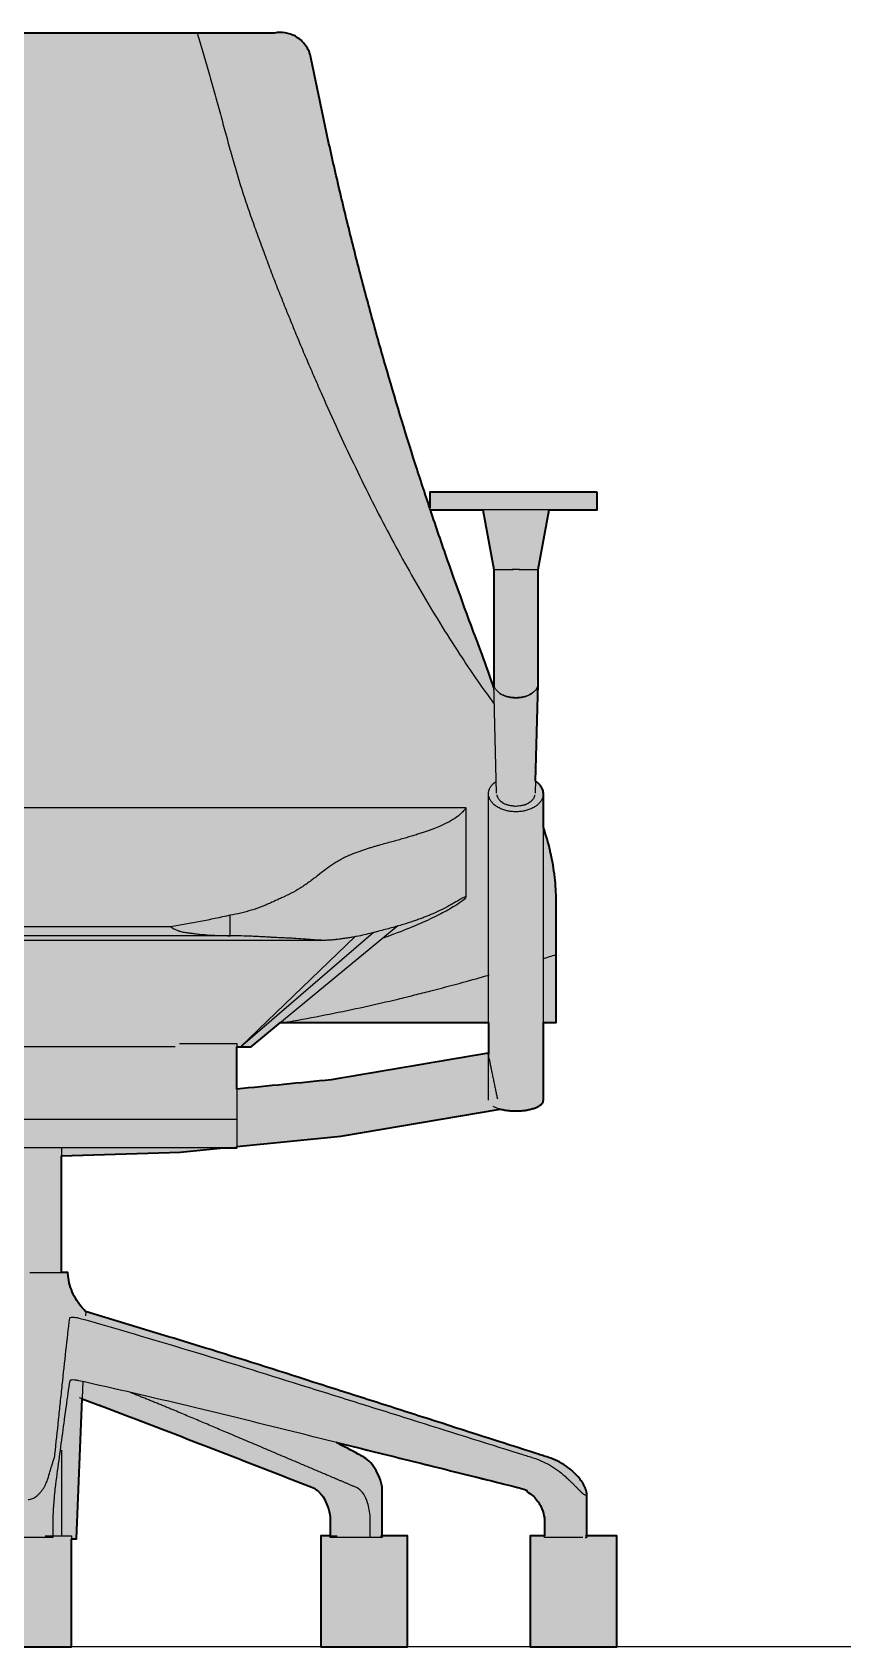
# Model space of a CAD drawing. Header units: millimetres. Extents: x 0 to 2114, y 0 to 2230.
# Drawn here: x 474 to 942, y 1303 to 2228 of the extents above; entities that cross this region are included whole.
import ezdxf

# ---------------------------------------------------------------- set-up
doc = ezdxf.new("R2010")
doc.units = ezdxf.units.MM
doc.layers.add('Blocks', color=7, linetype='Continuous')
doc.layers.add('Blocks$Fill', color=7, linetype='Continuous', true_color=0xffffff)
for name, color, linetype, lineweight, true_color in [('Blocks$Inner', 7, 'Continuous', 25, 0x007f00), ('Blocks$Outline', 7, 'Continuous', 35, 0xff3f3f), ('Groud', 7, 'Continuous', 25, 0x243775)]:
    doc.layers.add(name, color=color, linetype=linetype, lineweight=lineweight, true_color=true_color)

# ---------------------------------------------------------------- blocks, each defined once
blk = doc.blocks.new('Saly Office Chair Front')
at = {"layer": 'Blocks$Fill'}
h = blk.add_hatch(color=256, dxfattribs=at)
h.paths.add_polyline_path([(322.04, 923.9), (321.83, 923.85), (321.34, 923.7), (320.85, 923.55), (320.37, 923.37), (319.9, 923.19), (319.43, 922.99), (318.96, 922.78), (318.51, 922.55), (318.06, 922.32), (317.62, 922.07), (317.19, 921.81), (316.77, 921.54), (316.36, 921.26), (315.95, 920.96), (315.56, 920.66), (315.17, 920.35), (314.79, 920.02), (314.52, 919.77), (314.25, 919.52), (313.98, 919.26), (313.72, 919), (313.47, 918.73), (313.23, 918.45), (312.99, 918.17), (312.75, 917.89), (312.52, 917.6), (312.3, 917.31), (312.09, 917.01), (311.88, 916.72), (311.67, 916.41), (311.48, 916.1), (311.29, 915.79), (311.11, 915.48), (310.93, 915.16), (310.76, 914.84), (310.6, 914.52), (310.44, 914.19), (310.29, 913.86), (310.15, 913.53), (310.01, 913.19), (309.88, 912.86), (309.76, 912.52), (309.65, 912.18), (309.54, 911.83), (309.44, 911.49), (309.34, 911.14), (309.26, 910.79), (309.18, 910.44), (309.11, 910.09), (296.47, 850.35), (282.32, 791.92), (266.61, 734.32), (249.41, 677.71), (230.87, 622.32), (211.09, 568.27), (204.37, 549.29), (204.42, 616.87), (210.77, 651.03), (225.46, 651.03), (225.46, 661.21), (129.67, 661.21), (129.67, 651.03), (172.67, 651.03), (179.02, 616.87), (180.44, 495.74), (180.18, 495.56), (179.93, 495.38), (179.68, 495.19), (179.45, 495), (179.22, 494.81), (178.99, 494.61), (178.78, 494.41), (178.57, 494.2), (178.4, 494.02), (178.23, 493.84), (178.06, 493.65), (177.91, 493.47), (177.75, 493.28), (177.61, 493.09), (177.47, 492.89), (177.33, 492.7), (177.21, 492.5), (177.09, 492.3), (176.97, 492.1), (176.86, 491.9), (176.76, 491.7), (176.66, 491.49), (176.58, 491.29), (176.49, 491.08), (176.42, 490.87), (176.35, 490.66), (176.28, 490.45), (176.23, 490.24), (176.18, 490.03), (176.13, 489.82), (176.1, 489.61), (176.07, 489.39), (176.04, 489.18), (176.03, 488.97), (176.02, 488.75), (176.01, 488.54), (176.01, 469.24), (174.91, 465.94), (173.9, 462.61), (172.98, 459.26), (171.95, 455.04), (171.18, 451.39), (170.51, 447.79), (169.96, 444.25), (169.51, 440.75), (169.16, 437.33), (168.9, 433.95), (168.73, 430.6), (168.64, 427.27), (168.64, 411.58), (168.64, 396.45), (168.64, 358.36), (168.64, 357.44), (176.01, 357.44), (176.01, 313.1), (176.01, 313.04), (176.02, 312.97), (176.02, 312.91), (176.03, 312.84), (176.03, 312.78), (176.04, 312.71), (176.05, 312.65), (176.07, 312.59), (176.08, 312.52), (176.1, 312.46), (176.11, 312.39), (176.13, 312.33), (176.15, 312.26), (176.18, 312.2), (176.2, 312.13), (176.23, 312.07), (176.25, 312.01), (176.28, 311.94), (176.31, 311.88), (176.35, 311.81), (176.38, 311.75), (176.42, 311.69), (176.45, 311.62), (176.49, 311.56), (176.53, 311.5), (176.58, 311.44), (176.62, 311.37), (176.66, 311.31), (176.71, 311.25), (176.76, 311.19), (176.86, 311.06), (176.97, 310.94), (177.09, 310.82), (177.21, 310.7), (177.33, 310.58), (177.47, 310.46), (177.61, 310.34), (177.75, 310.23), (177.91, 310.11), (178.06, 310), (178.23, 309.89), (178.4, 309.77), (178.57, 309.66), (178.75, 309.56), (178.94, 309.45), (179.13, 309.35), (179.32, 309.24), (179.73, 309.04), (180.16, 308.85), (180.61, 308.66), (181.08, 308.48), (181.57, 308.31), (182.07, 308.14), (182.59, 307.99), (183.13, 307.84), (183.68, 307.7), (184.25, 307.57), (184.82, 307.45), (185.41, 307.35), (186.01, 307.25), (186.62, 307.16), (187.24, 307.08), (187.87, 307.01), (189.14, 306.9), (190.43, 306.84), (191.72, 306.82), (193.02, 306.84), (194.31, 306.9), (195.58, 307.01), (196.21, 307.08), (196.82, 307.16), (197.43, 307.25), (198.03, 307.35), (198.62, 307.45), (199.2, 307.57), (199.77, 307.7), (200.32, 307.84), (200.85, 307.99), (201.37, 308.14), (201.71, 308.25), (201.61, 307.78), (281.86, 293.78), (352.85, 286.11), (352.85, 285.62), (357.34, 285.62), (373.69, 283.85), (452.07, 280.84), (452.07, 214.38), (450.48, 214.38), (450.36, 213.01), (450.2, 211.65), (449.97, 210.29), (449.7, 208.95), (449.37, 207.61), (448.99, 206.3), (448.55, 204.99), (448.06, 203.71), (447.53, 202.45), (446.94, 201.21), (446.3, 199.99), (445.62, 198.8), (444.89, 197.64), (444.11, 196.51), (443.29, 195.41), (442.42, 194.34), (441.51, 193.31), (441.1, 192.88), (390.77, 177.53), (173.32, 108.43), (172.1, 108), (170.9, 107.54), (169.73, 107.05), (168.58, 106.52), (167.46, 105.96), (166.36, 105.37), (165.28, 104.74), (164.22, 104.08), (163.19, 103.39), (162.18, 102.67), (161.19, 101.91), (160.23, 101.12), (159.29, 100.29), (158.37, 99.44), (157.47, 98.54), (156.59, 97.62), (155.94, 96.92), (155.31, 96.21), (154.72, 95.5), (154.16, 94.78), (153.89, 94.41), (153.63, 94.05), (153.13, 93.31), (152.67, 92.58), (152.23, 91.84), (152.03, 91.48), (151.83, 91.11), (151.64, 90.74), (151.46, 90.37), (151.13, 89.64), (150.83, 88.93), (150.69, 88.58), (150.57, 88.23), (150.45, 87.89), (150.34, 87.55), (150.25, 87.21), (150.16, 86.88), (150.09, 86.55), (150.03, 86.22), (149.99, 85.98), (149.96, 85.75), (149.94, 85.54), (149.92, 85.34), (149.92, 85.21), (149.91, 85.09), (149.91, 63.5), (133.91, 63.5), (133.91, 31.75), (133.91, 0), (144.41, 0), (158.71, 0), (183.03, 0), (183.51, 0), (183.51, 1.08), (183.51, 63.5), (175.47, 63.5), (175.47, 74.13), (175.54, 74.56), (175.62, 74.98), (175.71, 75.4), (175.8, 75.82), (175.91, 76.24), (176.02, 76.65), (176.14, 77.06), (176.27, 77.46), (176.41, 77.87), (176.55, 78.27), (176.7, 78.66), (176.87, 79.06), (177.03, 79.44), (177.21, 79.83), (177.39, 80.21), (177.58, 80.59), (177.78, 80.97), (177.99, 81.34), (178.2, 81.7), (178.42, 82.07), (178.65, 82.42), (178.89, 82.78), (179.13, 83.13), (179.38, 83.47), (179.64, 83.81), (179.9, 84.14), (180.17, 84.47), (180.44, 84.8), (180.72, 85.11), (181.01, 85.43), (181.3, 85.73), (181.6, 86.03), (182.01, 86.42), (182.43, 86.8), (182.86, 87.17), (183.29, 87.52), (183.73, 87.87), (184.19, 88.2), (184.64, 88.51), (185.11, 88.82), (185.58, 89.11), (186.06, 89.39), (186.55, 89.65), (187.04, 89.9), (187.54, 90.14), (188.05, 90.37), (188.56, 90.58), (189.08, 90.78), (189.61, 90.96), (252.88, 106.68), (294.49, 116.98), (278.68, 108.43), (278.37, 108.24), (278.06, 108.05), (277.75, 107.85), (277.44, 107.64), (277.14, 107.43), (276.84, 107.21), (276.55, 106.98), (276.26, 106.74), (275.97, 106.5), (275.69, 106.25), (275.41, 106), (275.14, 105.73), (274.87, 105.47), (274.6, 105.19), (274.33, 104.9), (274.07, 104.61), (273.81, 104.32), (273.56, 104.01), (273.06, 103.38), (272.57, 102.72), (272.09, 102.04), (271.63, 101.32), (271.18, 100.58), (270.74, 99.81), (270.32, 99.01), (270.15, 98.68), (270, 98.36), (269.86, 98.03), (269.72, 97.7), (269.6, 97.37), (269.49, 97.04), (269.38, 96.7), (269.29, 96.37), (269.21, 96.03), (269.13, 95.69), (269.07, 95.35), (269.02, 95), (268.98, 94.66), (268.94, 94.31), (268.92, 93.97), (268.91, 93.63), (268.9, 63.5), (253.82, 63.5), (253.82, 31.75), (253.82, 0), (264.33, 0), (303.42, 0), (303.42, 1.08), (303.42, 63.5), (298.31, 63.5), (298.31, 74.13), (298.37, 74.68), (298.45, 75.23), (298.53, 75.77), (298.62, 76.3), (298.72, 76.83), (298.83, 77.36), (298.95, 77.88), (299.08, 78.4), (299.22, 78.91), (299.36, 79.41), (299.52, 79.92), (299.68, 80.41), (299.86, 80.9), (300.04, 81.38), (300.23, 81.86), (300.42, 82.33), (300.73, 83.01), (301.06, 83.68), (301.4, 84.33), (301.76, 84.96), (302.13, 85.56), (302.51, 86.14), (302.91, 86.7), (303.11, 86.97), (303.31, 87.23), (303.52, 87.49), (303.73, 87.74), (303.94, 87.99), (304.16, 88.22), (304.37, 88.45), (304.59, 88.68), (304.82, 88.9), (305.04, 89.11), (305.27, 89.31), (305.49, 89.51), (305.72, 89.7), (305.96, 89.88), (306.19, 90.06), (306.43, 90.23), (306.67, 90.39), (306.91, 90.55), (307.08, 90.66), (307.26, 90.76), (307.44, 90.87), (307.63, 90.96), (347.66, 106.53), (442.19, 142.75), (445.5, 61.71), (446.33, 61.71), (446.33, 0), (446.8, 0), (495.92, 0), (495.92, 1.08), (495.92, 61.71), (498.8, 61.71), (502.08, 142.01), (634.62, 90.96), (634.8, 90.87), (634.98, 90.76), (635.16, 90.66), (635.34, 90.55), (635.66, 90.34), (635.98, 90.12), (636.29, 89.88), (636.6, 89.64), (636.91, 89.38), (637.21, 89.11), (637.51, 88.83), (637.81, 88.53), (638.1, 88.23), (638.39, 87.91), (638.68, 87.58), (638.96, 87.24), (639.24, 86.88), (639.51, 86.52), (639.78, 86.14), (640.04, 85.76), (640.43, 85.16), (640.8, 84.54), (641.15, 83.89), (641.49, 83.23), (641.81, 82.55), (642.12, 81.86), (642.4, 81.14), (642.67, 80.42), (642.92, 79.67), (643.15, 78.92), (643.36, 78.15), (643.55, 77.37), (643.72, 76.58), (643.86, 75.77), (643.99, 74.96), (644.09, 74.13), (644.09, 63.5), (638.83, 63.5), (638.83, 31.75), (638.83, 0), (649.53, 0), (688.42, 0), (688.42, 1.08), (688.42, 63.5), (673.98, 63.5), (673.98, 89.64), (673.98, 89.98), (673.97, 90.33), (673.95, 90.68), (673.92, 91.02), (673.89, 91.37), (673.85, 91.72), (673.8, 92.06), (673.74, 92.4), (673.67, 92.79), (673.59, 93.17), (673.49, 93.55), (673.39, 93.93), (673.28, 94.3), (673.16, 94.68), (673.02, 95.05), (672.33, 96.91), (672.05, 97.63), (671.75, 98.33), (671.44, 99.01), (671.12, 99.67), (670.8, 100.32), (670.46, 100.95), (670.11, 101.56), (669.75, 102.15), (669.37, 102.73), (668.99, 103.29), (668.6, 103.83), (668.19, 104.35), (667.78, 104.85), (667.35, 105.33), (666.91, 105.79), (666.69, 106.01), (666.46, 106.22), (666.24, 106.43), (666, 106.64), (665.77, 106.84), (665.53, 107.04), (665.29, 107.23), (665.05, 107.42), (664.8, 107.6), (664.56, 107.77), (664.3, 107.94), (664.05, 108.11), (663.79, 108.27), (663.53, 108.43), (661.89, 109.36), (647.76, 116.98), (752.63, 90.96), (753.17, 90.78), (753.56, 90.63), (753.94, 90.47), (754.33, 90.31), (754.71, 90.14), (755.09, 89.96), (755.46, 89.77), (755.83, 89.58), (756.19, 89.38), (756.56, 89.17), (756.91, 88.96), (757.27, 88.74), (757.61, 88.51), (757.96, 88.27), (758.3, 88.03), (758.63, 87.78), (758.96, 87.52), (759.29, 87.26), (759.61, 86.99), (759.93, 86.71), (760.24, 86.42), (760.55, 86.13), (760.85, 85.84), (761.15, 85.53), (761.44, 85.22), (761.72, 84.91), (762, 84.59), (762.27, 84.26), (762.54, 83.93), (762.8, 83.59), (763.05, 83.25), (763.29, 82.9), (763.53, 82.55), (763.84, 82.07), (764.14, 81.58), (764.42, 81.09), (764.69, 80.59), (764.94, 80.08), (765.19, 79.57), (765.41, 79.05), (765.63, 78.52), (765.83, 77.99), (766.01, 77.45), (766.18, 76.91), (766.34, 76.37), (766.48, 75.82), (766.6, 75.26), (766.72, 74.7), (766.81, 74.13), (766.81, 63.5), (758.74, 63.5), (758.74, 31.75), (758.74, 0), (769.24, 0), (783.54, 0), (807.86, 0), (808.33, 0), (808.33, 1.08), (808.33, 63.5), (791.04, 63.5), (791.04, 87.8), (791.04, 87.91), (791.03, 88.03), (791.02, 88.14), (791.01, 88.26), (791, 88.38), (790.98, 88.5), (790.96, 88.62), (790.93, 88.75), (790.91, 88.87), (790.85, 89.12), (790.74, 89.51), (790.65, 89.79), (790.55, 90.07), (790.45, 90.36), (790.34, 90.66), (790.22, 90.95), (790.09, 91.25), (789.8, 91.84), (789.49, 92.45), (789.33, 92.76), (789.15, 93.07), (788.97, 93.38), (788.78, 93.69), (788.38, 94.31), (787.95, 94.93), (787.5, 95.55), (787.02, 96.18), (786.59, 96.7), (786.16, 97.22), (785.72, 97.73), (785.27, 98.23), (784.81, 98.72), (784.34, 99.2), (783.86, 99.67), (783.38, 100.13), (782.89, 100.59), (782.38, 101.03), (781.87, 101.46), (781.35, 101.89), (780.83, 102.3), (780.29, 102.71), (779.75, 103.11), (779.19, 103.49), (778.63, 103.87), (778.06, 104.24), (777.48, 104.6), (776.89, 104.95), (776.29, 105.29), (775.68, 105.62), (775.06, 105.94), (774.44, 106.26), (773.16, 106.86), (771.85, 107.42), (770.5, 107.94), (769.12, 108.43), (551.47, 177.53), (504.06, 191.99), (503.15, 192.92), (502.23, 193.93), (501.34, 194.98), (500.5, 196.07), (499.71, 197.19), (498.96, 198.34), (498.26, 199.52), (497.6, 200.72), (496.99, 201.96), (496.44, 203.21), (495.93, 204.49), (495.47, 205.78), (495.07, 207.09), (494.72, 208.42), (494.42, 209.76), (494.18, 211.11), (493.99, 212.47), (493.86, 213.84), (493.82, 214.38), (490.17, 214.38), (490.17, 281.05), (558.3, 283.14), (583.01, 285.62), (590.65, 285.62), (590.65, 286.39), (650.21, 292.36), (741.52, 307.95), (742.27, 307.75), (743.05, 307.57), (743.62, 307.45), (744.21, 307.35), (744.81, 307.25), (745.42, 307.16), (746.04, 307.08), (746.67, 307.01), (747.94, 306.9), (749.23, 306.84), (750.52, 306.82), (751.82, 306.84), (753.11, 306.9), (754.38, 307.01), (755.01, 307.08), (755.62, 307.16), (756.23, 307.25), (756.83, 307.35), (757.42, 307.45), (758, 307.57), (758.57, 307.7), (759.12, 307.84), (759.65, 307.99), (760.17, 308.14), (760.68, 308.31), (761.16, 308.48), (761.63, 308.66), (762.08, 308.85), (762.51, 309.04), (762.92, 309.24), (763.12, 309.35), (763.31, 309.45), (763.5, 309.56), (763.68, 309.66), (763.85, 309.77), (764.02, 309.89), (764.18, 310), (764.34, 310.11), (764.49, 310.23), (764.64, 310.34), (764.78, 310.46), (764.91, 310.58), (765.04, 310.7), (765.16, 310.82), (765.27, 310.94), (765.38, 311.06), (765.49, 311.19), (765.53, 311.25), (765.58, 311.31), (765.63, 311.37), (765.67, 311.44), (765.71, 311.5), (765.75, 311.56), (765.79, 311.62), (765.83, 311.69), (765.87, 311.75), (765.9, 311.81), (765.93, 311.88), (765.96, 311.94), (765.99, 312.01), (766.02, 312.07), (766.05, 312.13), (766.07, 312.2), (766.09, 312.26), (766.11, 312.33), (766.13, 312.39), (766.15, 312.46), (766.17, 312.52), (766.18, 312.59), (766.19, 312.65), (766.2, 312.71), (766.21, 312.78), (766.22, 312.84), (766.23, 312.91), (766.23, 312.97), (766.23, 313.04), (766.23, 313.1), (766.23, 357.44), (773.61, 357.44), (773.61, 358.36), (773.61, 396.45), (773.61, 411.58), (773.61, 427.27), (773.52, 430.57), (773.35, 433.89), (773.09, 437.25), (772.75, 440.63), (772.3, 444.12), (771.75, 447.66), (771.09, 451.27), (770.32, 454.93), (769.27, 459.25), (768.34, 462.6), (767.33, 465.93), (766.23, 469.24), (766.23, 488.54), (766.23, 488.75), (766.22, 488.97), (766.2, 489.18), (766.18, 489.39), (766.15, 489.61), (766.11, 489.82), (766.07, 490.03), (766.02, 490.24), (765.96, 490.45), (765.9, 490.66), (765.83, 490.87), (765.75, 491.08), (765.67, 491.29), (765.58, 491.49), (765.49, 491.7), (765.38, 491.9), (765.27, 492.1), (765.16, 492.3), (765.04, 492.5), (764.91, 492.7), (764.78, 492.89), (764.64, 493.09), (764.49, 493.28), (764.34, 493.47), (764.18, 493.65), (764.02, 493.84), (763.85, 494.02), (763.68, 494.2), (763.47, 494.41), (763.25, 494.61), (763.03, 494.81), (762.8, 495), (762.56, 495.19), (762.32, 495.38), (762.07, 495.56), (761.81, 495.74), (763.22, 616.87), (769.57, 651.03), (797.02, 651.03), (797.02, 661.21), (701.23, 661.21), (701.23, 651.98), (692.87, 677.59), (675.66, 734.26), (659.85, 792.23), (645.51, 851.55), (633.14, 910.09), (633.04, 910.56), (632.93, 911.03), (632.81, 911.49), (632.67, 911.95), (632.52, 912.41), (632.36, 912.86), (632.19, 913.31), (632, 913.75), (631.81, 914.19), (631.6, 914.63), (631.37, 915.06), (631.14, 915.48), (630.89, 915.9), (630.64, 916.31), (630.37, 916.72), (630.09, 917.11), (629.8, 917.51), (629.49, 917.89), (629.18, 918.27), (628.86, 918.63), (628.52, 919), (628.18, 919.35), (627.82, 919.69), (627.45, 920.02), (627.08, 920.35), (626.69, 920.66), (626.29, 920.96), (625.89, 921.26), (625.48, 921.54), (625.05, 921.81), (624.62, 922.07), (624.18, 922.32), (623.85, 922.5), (623.51, 922.67), (623.17, 922.83), (622.82, 922.99), (622.47, 923.14), (622.11, 923.28), (621.76, 923.42), (621.4, 923.54), (621.03, 923.66), (620.66, 923.78), (620.29, 923.88), (619.92, 923.98), (619.55, 924.07), (619.17, 924.15), (618.79, 924.22), (618.41, 924.28), (618.03, 924.34), (617.65, 924.39), (617.26, 924.43), (616.88, 924.46), (616.49, 924.48), (616.1, 924.5), (615.72, 924.5), (615.33, 924.5), (614.94, 924.49), (614.56, 924.47), (614.17, 924.44), (613.79, 924.41), (613.4, 924.36), (613.02, 924.31), (612.63, 924.25), (612.25, 924.18), (567.96, 924.18), (329.99, 924.18), (329.61, 924.25), (329.23, 924.31), (328.85, 924.36), (328.47, 924.41), (328.09, 924.44), (327.71, 924.47), (327.32, 924.49), (326.94, 924.5), (326.56, 924.5), (326.17, 924.5), (325.79, 924.48), (325.41, 924.46), (325.02, 924.43), (324.64, 924.39), (324.26, 924.35), (323.88, 924.29), (323.42, 924.21), (322.95, 924.12), (322.49, 924.02)], flags=0)
h.paths.add_polyline_path([(326.58, 357.44), (343.4, 343.59), (349.54, 343.59), (352.85, 343.59), (352.85, 318.97), (280.92, 327.02), (208.22, 339.87), (208.22, 339.87), (207.43, 336.03), (207.43, 357.44)], flags=0)
h.paths.add_polyline_path([(734.81, 339.07), (734.62, 339.99), (644.69, 324.68), (590.65, 319.33), (590.65, 343.59), (598.85, 343.59), (615.67, 357.44), (734.81, 357.44)], flags=0)
h.paths.add_polyline_path([(731.47, 651.03), (737.82, 616.87), (737.82, 615.55), (737.88, 549.29), (731.16, 568.27), (711.41, 622.22), (701.55, 651.03)], flags=0)
at = {"layer": 'Blocks$Inner'}
for p, q in [((731.16, 568.27), (737.88, 549.29)), ((734.81, 313.1), (734.81, 488.54)), ((766.23, 313.1), (766.23, 488.54)), ((220.64, 480.66), (721.61, 480.66)), ((721.8, 480.51), (721.8, 429.18)), ((586.77, 407.21), (586.77, 418.89)), ((586.77, 407.21), (355.47, 407.21)), ((552.76, 412.31), (389.49, 412.31)), ((640.52, 404.53), (301.72, 404.53)), ((734.98, 357.44), (615.48, 357.44)), ((555.43, 343.59), (386.81, 343.59)), ((490.17, 285.66), (490.17, 214.38)), ((490.17, 112.47), (490.17, 63.5)), ((667.09, 62.56), (667.09, 74.13)), ((790.19, 62.56), (790.93, 62.56))]:
    blk.add_line(p, q, dxfattribs=at)
for points in [[(374.29, 924.18), (567.96, 924.18), (612.25, 924.18)], [(731.47, 651.03), (737.82, 616.87), (737.93, 616.87), (738.26, 616.87), (738.79, 616.87), (739.52, 616.87), (740.45, 616.87), (741.54, 616.87), (742.79, 616.87), (744.17, 616.87), (745.66, 616.87), (747.24, 616.87), (748.87, 616.87)], [(752.18, 616.87), (753.81, 616.87), (755.38, 616.87), (756.87, 616.87), (758.25, 616.87), (759.5, 616.87), (760.6, 616.87), (761.52, 616.87), (762.26, 616.87), (762.79, 616.87), (763.11, 616.87), (763.22, 616.87), (769.57, 651.03)], [(739.41, 488.81), (737.82, 551.44), (737.82, 553.08), (737.82, 554.59), (737.82, 556.1), (737.82, 557.6), (737.82, 559.11), (737.82, 560.61), (737.82, 562.1), (737.82, 563.59), (737.82, 565.08), (737.82, 566.57), (737.82, 568.05), (737.82, 569.52), (737.82, 571), (737.82, 572.47), (737.82, 573.94), (737.82, 575.4), (737.82, 576.86), (737.82, 578.31), (737.82, 579.76), (737.82, 581.21), (737.82, 582.65), (737.82, 584.09), (737.82, 585.52), (737.82, 586.95), (737.82, 588.38), (737.82, 589.8), (737.82, 591.22), (737.82, 592.63), (737.82, 594.04), (737.82, 595.44), (737.82, 596.84), (737.82, 598.23), (737.82, 599.62), (737.82, 601.01), (737.82, 612.89), (737.82, 614.22), (737.82, 615.55), (737.82, 616.87)], [(761.63, 488.81), (763.22, 551.44), (763.22, 553.08), (763.22, 554.59), (763.22, 556.1), (763.22, 557.6), (763.22, 559.11), (763.22, 560.61), (763.22, 562.1), (763.22, 563.59), (763.22, 565.08), (763.22, 566.57), (763.22, 568.05), (763.22, 569.52), (763.22, 571), (763.22, 572.47), (763.22, 573.94), (763.22, 575.4), (763.22, 576.86), (763.22, 578.31), (763.22, 579.76), (763.22, 581.21), (763.22, 582.65), (763.22, 584.09), (763.22, 585.52), (763.22, 586.95), (763.22, 588.38), (763.22, 589.8), (763.22, 591.22), (763.22, 592.63), (763.22, 594.04), (763.22, 595.44), (763.22, 596.84), (763.22, 598.23), (763.22, 599.62), (763.22, 601.01), (763.22, 612.89), (763.22, 614.22), (763.22, 615.55), (763.22, 616.87)], [(590.65, 343.59), (592.71, 343.59), (668.74, 409.07)], [(682.89, 412.79), (598.85, 343.59), (592.71, 343.59), (658.45, 406.81)], [(766.18, 357.44), (773.61, 357.44), (773.61, 358.36), (773.61, 396.45)], [(557.86, 345.5), (590.65, 345.5), (590.65, 302.05)], [(734.62, 339.99), (644.69, 324.68), (590.65, 319.33)], [(741.52, 307.95), (650.21, 292.36), (590.65, 286.39)], [(583.36, 285.66), (558.3, 283.14), (490.13, 281.05)], [(472.15, 214.38), (493.82, 214.38), (493.86, 213.84), (493.99, 212.47), (494.18, 211.11), (494.42, 209.76), (494.72, 208.42), (495.07, 207.09), (495.47, 205.78), (495.93, 204.49), (496.44, 203.21), (496.99, 201.96), (497.6, 200.72), (498.26, 199.52), (498.96, 198.34), (499.71, 197.19), (500.5, 196.07), (501.34, 194.98), (502.23, 193.93), (503.15, 192.92), (504.11, 191.94), (504.01, 189.52)], [(504.06, 191.99), (551.47, 177.53)], [(502.48, 151.83), (498.8, 61.71), (495.92, 61.71)], [(673.98, 89.64), (673.98, 62.56), (672.88, 62.56), (667.09, 62.56), (644.09, 62.56), (644.09, 74.13)], [(791.04, 87.81), (791.04, 62.56), (790.97, 62.56)], [(485.32, 74.13), (485.32, 62.56), (482.42, 62.56), (471.12, 62.56), (459.83, 62.56), (456.92, 62.56), (456.92, 74.13)], [(788.78, 62.56), (778.67, 62.56), (766.81, 62.56), (766.81, 74.13)], [(480.88, 63.5), (495.92, 63.5), (495.92, 31.75), (495.92, 11.48), (495.92, 1.08), (495.92, 0), (471.12, 0), (446.8, 0), (446.33, 0), (446.33, 11.48), (446.33, 31.75), (446.33, 63.5), (461.36, 63.5)], [(672.88, 63.5), (688.42, 63.5), (688.42, 31.75), (688.42, 11.68), (688.42, 1.08), (688.42, 0), (663.83, 0), (649.53, 0), (638.83, 0), (638.83, 1.08), (638.83, 11.29), (638.83, 31.75), (638.83, 63.5), (648.19, 63.5)], [(769.24, 0), (758.74, 0), (758.74, 1.08), (758.74, 11.48), (758.74, 31.75), (758.74, 63.5), (766.81, 63.5)], [(790.18, 63.5), (808.33, 63.5), (808.33, 31.75), (808.33, 11.48), (808.33, 1.08), (808.33, 0), (783.54, 0)], [(807.86, 0), (783.54, 0), (759.22, 0)]]:
    blk.add_lwpolyline(points, dxfattribs=at)
for points in [[(797.02, 661.21), (797.02, 651.03), (701.23, 651.03), (701.23, 661.21)], [(352.85, 302.05), (590.65, 302.05), (590.65, 285.62), (352.85, 285.62)]]:
    blk.add_lwpolyline(points, close=True, dxfattribs=at)
for points, knots in [([(567.96, 924.18), (570.03, 917.49), (573.11, 907.04), (577.16, 892.64), (580.2, 881.67), (583.12, 870.86), (585.94, 860.35), (588.36, 851.66), (590.4, 844.64), (592.01, 839.29), (593.69, 833.92), (595.99, 826.87), (598.99, 818.19), (602.72, 807.9), (606.51, 797.51), (610.37, 787.14), (614.33, 776.99), (618.37, 766.92), (622.47, 756.8), (626.62, 746.68), (630.85, 736.68), (635.15, 726.73), (640.96, 713.46), (648.37, 696.99), (660.6, 670.97), (676.57, 638.99), (697.11, 602.08), (717.55, 568.88), (731.76, 548.48), (738.12, 539.81)], [47.2979842, 47.2979842, 47.2979842, 47.2979842, 47.3479842, 47.3729842, 47.3979842, 47.4229842, 47.4479842, 47.4729842, 47.4854842, 47.4979842, 47.5104842, 47.5229842, 47.5479842, 47.5729842, 47.5979842, 47.6229842, 47.6479842, 47.6729842, 47.6979842, 47.7229842, 47.7479842, 47.7729842, 47.7979842, 47.8479842, 47.8979842, 47.9979842, 48.0979842, 48.1979842, 48.2743756, 48.2743756, 48.2743756, 48.2743756]), ([(612.25, 924.18), (614.28, 924.57), (617.42, 924.62), (621.43, 923.63), (624.54, 922.25), (627.56, 920.12), (630.21, 917.19), (632.13, 913.8), (632.9, 911.34), (633.14, 910.09)], [45.297984, 45.297984, 45.297984, 45.297984, 45.51227, 45.619413, 45.726556, 45.869413, 46.01227, 46.155127, 46.297984, 46.297984, 46.297984, 46.297984]), ([(633.14, 910.09), (635.04, 900.4), (639, 880.95), (644.35, 856.5), (648.89, 836.76), (652.44, 821.85), (656.1, 806.96), (661.08, 787.29), (667.51, 763.03), (678.29, 724.6), (689.54, 687.59), (698.4, 660.47), (701.23, 651.98)], [46.2979842, 46.2979842, 46.2979842, 46.2979842, 46.3813175, 46.4646509, 46.5063175, 46.5479842, 46.5896509, 46.6313175, 46.7146509, 46.7979842, 46.9646509, 47.0412519, 47.0412519, 47.0412519, 47.0412519]), ([(701.55, 651.03), (704.78, 641.37), (714.35, 613.41), (724.38, 586.02), (731.16, 568.27)], [-0.253894, -0.253894, -0.253894, -0.253894, -0.1666667, 0, 0, 0, 0]), ([(742.72, 545.21), (742.17, 545.48), (739.58, 546.99), (738.1, 549.14), (737.87, 550.91)], [0.2101155, 0.2101155, 0.2101155, 0.2101155, 0.2625553, 0.4730816, 0.4730816, 0.4730816, 0.4730816]), ([(763.17, 550.91), (763, 549.58), (761.83, 547.41), (758.95, 545.42), (757.18, 544.69), (756.57, 544.48)], [-0.4736842, -0.4736842, -0.4736842, -0.4736842, -0.3157895, -0.2105263, -0.1578947, -0.1578947, -0.1578947, -0.1578947]), ([(746.4, 543.94), (746.07, 544.01), (744.76, 544.34), (743.55, 544.8), (742.72, 545.21)], [0.1049525, 0.1049525, 0.1049525, 0.1049525, 0.1311682, 0.2101155, 0.2101155, 0.2101155, 0.2101155]), ([(750.52, 478.19), (749.66, 478.19), (747.93, 478.28), (745.4, 478.7), (743.01, 479.39), (740.83, 480.33), (738.91, 481.5), (737.31, 482.85), (736.07, 484.36), (735.22, 485.99), (734.79, 487.68), (734.79, 489.4), (735.22, 491.09), (736.07, 492.72), (737.37, 494.31), (738.54, 495.27), (739.24, 495.74)], [0, 0, 0, 0, 0.0526316, 0.1052632, 0.1578947, 0.2105263, 0.2631579, 0.3157895, 0.3684211, 0.4210526, 0.4736842, 0.5263158, 0.5789474, 0.6315789, 0.6842105, 0.7448864, 0.7448864, 0.7448864, 0.7448864]), ([(761.81, 495.74), (762.5, 495.27), (763.67, 494.31), (764.98, 492.72), (765.82, 491.09), (766.25, 489.4), (766.25, 487.68), (765.82, 485.99), (764.98, 484.36), (763.74, 482.85), (762.13, 481.5), (760.22, 480.33), (758.03, 479.39), (755.65, 478.7), (753.12, 478.28), (751.39, 478.19), (750.52, 478.19)], [-0.7448864, -0.7448864, -0.7448864, -0.7448864, -0.6842105, -0.6315789, -0.5789474, -0.5263158, -0.4736842, -0.4210526, -0.3684211, -0.3157895, -0.2631579, -0.2105263, -0.1578947, -0.1052632, -0.0526316, 0, 0, 0, 0]), ([(739.51, 487.93), (739.58, 487.6), (739.73, 487.1), (740.03, 486.44), (740.37, 485.87), (740.84, 485.22), (741.39, 484.62), (741.83, 484.24), (742.05, 484.07), (742.21, 483.96), (742.63, 483.65), (743.38, 483.12), (744.32, 482.65), (745, 482.41), (745.26, 482.32), (745.67, 482.2), (746.59, 481.96), (748.21, 481.66), (749.72, 481.49), (750.52, 481.42)], [0.5555556, 0.5555556, 0.5555556, 0.5555556, 0.6111111, 0.6388889, 0.6666667, 0.7083333, 0.75, 0.7708333, 0.7760417, 0.78125, 0.7916667, 0.8333333, 0.875, 0.8854167, 0.890625, 0.8958333, 0.9166667, 0.9583333, 1, 1, 1, 1]), ([(750.52, 481.42), (751.06, 481.47), (752.09, 481.57), (753.49, 481.78), (754.54, 481.99), (755.21, 482.16), (755.58, 482.26), (755.85, 482.34), (756.11, 482.43), (756.43, 482.55), (756.97, 482.77), (757.64, 483.13), (758.22, 483.51), (758.59, 483.78), (758.8, 483.93), (759.01, 484.08), (759.25, 484.27), (759.6, 484.58), (759.99, 484.98), (760.38, 485.46), (760.73, 485.95), (761.02, 486.44), (761.32, 487.1), (761.47, 487.6), (761.53, 487.93)], [1, 1, 1, 1, 1.0277778, 1.0555556, 1.0833333, 1.0972222, 1.1041667, 1.1111111, 1.1180556, 1.125, 1.1388889, 1.1666667, 1.1944444, 1.2083333, 1.2152778, 1.2222222, 1.2361111, 1.25, 1.2777778, 1.3055556, 1.3333333, 1.3611111, 1.3888889, 1.4444444, 1.4444444, 1.4444444, 1.4444444]), ([(721.79, 480.43), (721.73, 480.18), (721.24, 479.52), (720.07, 478.19), (718.48, 476.63), (715.81, 474.44), (711.73, 472.09), (707.59, 470.16), (704.57, 468.91), (701.85, 467.89), (699.68, 467.11), (697.35, 466.31), (694.84, 465.49), (692.15, 464.64), (689.3, 463.79), (686.26, 462.9), (683.02, 461.96), (679.54, 460.99), (675.86, 460), (672.64, 459.11), (669.99, 458.36), (667.97, 457.76), (665.9, 457.11), (663.76, 456.4), (661.58, 455.65), (658.62, 454.63), (655.61, 453.47), (652.59, 452.03), (650.71, 451.05), (649.22, 450.24), (647.73, 449.37), (645.13, 447.74), (641.42, 445.09), (637.61, 442.15), (634.45, 439.72), (632.01, 437.87), (629.51, 436.09), (626.12, 433.88), (621.77, 431.42), (617.27, 429.27), (614.04, 427.81), (612.18, 426.97), (610.77, 426.33), (609.35, 425.7), (607.45, 424.87), (604.07, 423.5), (599.14, 421.75), (593.06, 420.05), (588.89, 419.23), (586.77, 418.89)], [0.4782609, 0.4782609, 0.4782609, 0.4782609, 0.5217391, 0.5434783, 0.5652174, 0.6086957, 0.6521739, 0.673913, 0.6956522, 0.7065217, 0.7173913, 0.7282609, 0.7391304, 0.75, 0.7608696, 0.7717391, 0.7826087, 0.7934783, 0.8043478, 0.8152174, 0.8206522, 0.826087, 0.8315217, 0.8369565, 0.8423913, 0.8478261, 0.8586957, 0.8641304, 0.8695652, 0.8722826, 0.875, 0.8804348, 0.8913043, 0.9021739, 0.9076087, 0.9130435, 0.9184783, 0.923913, 0.9347826, 0.9456522, 0.951087, 0.9538043, 0.9565217, 0.9592391, 0.9619565, 0.9673913, 0.9782609, 0.9891304, 1, 1, 1, 1]), ([(773.61, 427.27), (773.54, 431.9), (772.93, 441.3), (770.41, 455.7), (767.73, 464.96), (766.17, 469.42)], [2, 2, 2, 2, 2.3333333, 2.6666667, 2.9833884, 2.9833884, 2.9833884, 2.9833884]), ([(721.8, 429.18), (721.78, 429.37), (721.38, 429.39), (720.31, 428.94), (718.84, 428.17), (716.83, 426.97), (714.06, 425.37), (712, 424.22), (710.13, 423.22), (708.63, 422.44), (707.01, 421.64), (705.24, 420.8), (703.35, 419.94), (701.34, 419.08), (699.19, 418.2), (696.86, 417.3), (694.37, 416.4), (691.73, 415.49), (688.91, 414.56), (685.9, 413.61), (682.68, 412.65), (679.29, 411.71), (675.7, 410.74), (672.53, 409.93), (669.89, 409.25), (667.19, 408.55), (663.68, 407.69), (660, 406.9), (657.35, 406.41), (655.8, 406.15), (654.64, 405.97), (653.46, 405.79), (651.86, 405.56), (649.84, 405.28), (647.36, 404.96), (644.83, 404.69), (642.26, 404.54), (639.64, 404.52), (636.99, 404.62), (634.3, 404.83), (631.57, 405.06), (627.86, 405.37), (624.06, 405.62), (620.19, 405.8), (617.26, 405.92), (614.81, 406.03), (613.08, 406.12), (612.09, 406.17), (611.35, 406.22), (610.61, 406.26), (609.61, 406.32), (607.87, 406.42), (605.36, 406.56), (602.33, 406.72), (598.25, 406.91), (593.09, 407.09), (588.89, 407.18), (586.77, 407.21)], [51.801534, 51.801534, 51.801534, 51.801534, 51.8469886, 51.8697159, 51.8924431, 51.9378977, 51.960625, 51.9833522, 51.9947159, 52.0060795, 52.0174431, 52.0288068, 52.0401704, 52.051534, 52.0628977, 52.0742613, 52.085625, 52.0969886, 52.1083522, 52.1197159, 52.1310795, 52.1424431, 52.1538068, 52.1651704, 52.1708522, 52.176534, 52.1878977, 52.1992613, 52.2049431, 52.207784, 52.210625, 52.2134659, 52.2163068, 52.2219886, 52.2276704, 52.2333522, 52.239034, 52.2447159, 52.2503977, 52.2560795, 52.2617613, 52.2674431, 52.2788068, 52.2844886, 52.2901704, 52.2958522, 52.2986931, 52.3001136, 52.301534, 52.3029545, 52.304375, 52.3072159, 52.3128977, 52.3185795, 52.3242613, 52.335625, 52.3469886, 52.3469886, 52.3469886, 52.3469886]), ([(721.8, 429.23), (721.92, 428.94), (720.53, 427.34), (713.59, 422.93), (705.75, 418.72), (694.91, 413.7), (683.83, 409.23), (676.46, 406.54), (674.25, 405.75)], [0.5404082, 0.5404082, 0.5404082, 0.5404082, 0.6363636, 0.6818182, 0.7272727, 0.7727273, 0.8181818, 0.8367819, 0.8367819, 0.8367819, 0.8367819]), ([(552.76, 412.31), (553.55, 411.77), (554.78, 411.04), (556.28, 410.38), (557.16, 410.04), (557.83, 409.82), (558.52, 409.62), (559.46, 409.4), (560.66, 409.19), (561.88, 409.01), (562.85, 408.88), (563.58, 408.77), (564.3, 408.66), (565.26, 408.53), (566.47, 408.38), (567.91, 408.22), (570.81, 407.91), (575.17, 407.56), (580.97, 407.27), (584.84, 407.21), (586.77, 407.21)], [-53.346989, -53.346989, -53.346989, -53.346989, -53.263655, -53.221989, -53.201155, -53.180322, -53.159489, -53.138655, -53.096989, -53.055322, -53.034489, -53.013655, -52.992822, -52.971989, -52.930322, -52.888655, -52.846989, -52.680322, -52.513655, -52.346989, -52.346989, -52.346989, -52.346989]), ([(622.95, 358.36), (629.98, 359.64), (643.79, 362.27), (663.87, 366.45), (679.89, 370.15), (692.42, 373.24), (704.88, 376.39), (719.16, 380.17), (730.17, 383.25), (735.1, 384.66)], [1, 1, 1, 1, 1.125, 1.25, 1.375, 1.4375, 1.5, 1.625, 1.7275905, 1.7275905, 1.7275905, 1.7275905]), ([(486.47, 110), (487.18, 116.65), (488.24, 126.61), (489.64, 139.89), (491.05, 153.09), (492.82, 169.76), (494.23, 182.17), (494.94, 188.23)], [19, 19, 19, 19, 19.25, 19.375, 19.5, 19.75, 20, 20, 20, 20]), ([(494.94, 188.23), (494.95, 188.31), (495.04, 188.45), (495.49, 188.67), (496.54, 188.8), (498.04, 188.68), (499.29, 188.46), (499.9, 188.32), (500.19, 188.24)], [20, 20, 20, 20, 20.125, 20.25, 20.5, 20.75, 20.875, 21, 21, 21, 21]), ([(500.19, 188.24), (521.32, 182.23), (563.56, 169.91), (616.33, 153.33), (658.45, 140.19), (700.55, 126.98), (732.12, 117.07), (753.17, 110.45)], [21, 21, 21, 21, 21.25, 21.5, 21.625, 21.75, 22, 22, 22, 22]), ([(762.65, 110.46), (741.91, 117.13), (710.78, 127.11), (669.29, 140.41), (627.77, 153.65), (581.36, 168.55), (545.41, 179.38), (530.26, 183.85)], [27, 27, 27, 27, 27.25, 27.375, 27.5, 27.75, 27.932047, 27.932047, 27.932047, 27.932047]), ([(634.62, 90.96), (621.28, 96.16), (594.59, 106.55), (554.56, 122.03), (523.19, 134.22), (505.22, 140.86), (500.62, 142.54)], [74.1596521, 74.1596521, 74.1596521, 74.1596521, 74.4096521, 74.6596521, 74.9096521, 74.9956226, 74.9956226, 74.9956226, 74.9956226]), ([(475.93, 86.22), (476.36, 86.58), (477.18, 87.33), (478.1, 88.3), (478.77, 89.11), (479.24, 89.74), (479.68, 90.38), (480.09, 91.01), (480.48, 91.65), (480.96, 92.51), (481.71, 94), (482.19, 95.27), (482.42, 96.11)], [16, 16, 16, 16, 16.125, 16.25, 16.3125, 16.375, 16.4375, 16.5, 16.5625, 16.625, 16.75, 17, 17, 17, 17]), ([(672.88, 95.42), (673.28, 94.43), (673.82, 92.53), (673.98, 90.56), (673.98, 89.64)], [3, 3, 3, 3, 3.3333333, 3.6312076, 3.6312076, 3.6312076, 3.6312076]), ([(778.67, 97.59), (779.56, 96.77), (780.9, 95.54), (782.39, 94.09), (783.22, 93.26), (783.84, 92.64), (784.44, 92.03), (785.03, 91.42), (785.52, 90.92), (785.9, 90.54), (786.19, 90.25), (786.47, 89.97), (786.84, 89.6), (787.29, 89.14), (787.73, 88.7), (788.03, 88.43), (788.2, 88.28), (788.33, 88.17), (788.45, 88.07), (788.62, 87.93), (788.9, 87.7), (789.29, 87.38), (789.72, 87.09), (790.09, 86.9), (790.41, 86.86), (790.67, 86.91), (790.83, 87.03), (790.93, 87.17), (790.98, 87.29), (791.01, 87.43), (791.04, 87.67), (791.04, 88.02), (791, 88.42), (790.94, 88.7), (790.91, 88.87), (790.88, 88.99), (790.85, 89.12), (790.8, 89.29), (790.71, 89.6), (790.56, 90.07), (790.38, 90.56), (790.22, 90.95), (790.09, 91.25), (789.95, 91.54), (789.76, 91.94), (789.5, 92.45), (789.16, 93.07), (788.66, 93.9), (787.97, 94.93), (787.34, 95.76), (787.02, 96.18)], [24, 24, 24, 24, 24.1, 24.15, 24.175, 24.2, 24.225, 24.25, 24.275, 24.2875, 24.3, 24.3125, 24.325, 24.35, 24.375, 24.3875, 24.39375, 24.4, 24.40625, 24.4125, 24.425, 24.45, 24.475, 24.5, 24.525, 24.55, 24.575, 24.5875, 24.6, 24.6125, 24.625, 24.65, 24.675, 24.6875, 24.69375, 24.7, 24.70625, 24.7125, 24.725, 24.75, 24.775, 24.7875, 24.8, 24.8125, 24.825, 24.85, 24.875, 24.9, 24.95, 25, 25, 25, 25]), ([(644.09, 74.13), (643.85, 76.35), (642.88, 80.56), (640.48, 85.4), (637.84, 88.67), (636.2, 90.01), (635.34, 90.55)], [72.159652, 72.159652, 72.159652, 72.159652, 72.459652, 72.759652, 72.959652, 73.159652, 73.159652, 73.159652, 73.159652]), ([(667.09, 74.13), (666.98, 75.62), (666.63, 78.47), (665.48, 83.13), (663.45, 87.57), (661.37, 89.79), (660.18, 90.6)], [49.160189, 49.160189, 49.160189, 49.160189, 49.360189, 49.560189, 49.860189, 50.160189, 50.160189, 50.160189, 50.160189]), ([(766.81, 74.13), (766.57, 75.65), (765.78, 78.57), (763.31, 83.32), (759.16, 87.82), (755.26, 90), (753.17, 90.78)], [23.426931, 23.426931, 23.426931, 23.426931, 23.626931, 23.826931, 24.126931, 24.426931, 24.426931, 24.426931, 24.426931])]:
    blk.add_open_spline(points, degree=3, knots=knots, dxfattribs=at)
for points in [[(750.52, 616.87), (749.78, 616.87), (749.09, 616.87), (748.44, 616.87)], [(752.61, 616.87), (751.96, 616.87), (751.26, 616.87), (750.52, 616.87)], [(741.18, 546.05), (741.65, 545.72), (742.17, 545.42), (742.72, 545.15)], [(758.32, 545.15), (758.88, 545.42), (759.39, 545.72), (759.87, 546.05)], [(742.72, 545.15), (743.28, 544.87), (744.45, 544.38), (745.74, 544.02), (746.4, 543.87)], [(748.43, 543.62), (747.73, 543.69), (747.06, 543.8), (746.4, 543.94)], [(746.4, 543.87), (747.06, 543.73), (747.74, 543.62), (748.43, 543.55)], [(750.52, 543.5), (749.82, 543.5), (749.12, 543.54), (748.43, 543.62)], [(748.43, 543.55), (749.12, 543.47), (749.82, 543.43), (750.52, 543.43)], [(754.65, 543.94), (753.98, 543.8), (752.62, 543.58), (751.22, 543.5), (750.52, 543.5)], [(750.52, 543.43), (751.22, 543.43), (751.92, 543.47), (752.61, 543.55)], [(752.61, 543.55), (753.3, 543.62), (754.67, 543.84), (755.95, 544.2), (756.57, 544.41)], [(756.57, 544.48), (755.95, 544.27), (755.31, 544.09), (754.65, 543.94)], [(756.57, 544.41), (757.18, 544.63), (757.77, 544.87), (758.32, 545.15)], [(721.13, 480.54), (721.59, 480.71), (721.8, 480.69), (721.8, 480.51)], [(770.32, 454.93), (771.43, 450.01), (772.22, 445.24), (772.75, 440.63)], [(773.61, 396.45), (773.61, 401.39), (773.61, 411.49), (773.61, 421.96), (773.61, 427.27)], [(586.77, 418.89), (581.16, 417.61), (569.88, 415.24), (558.48, 413.23), (552.76, 412.31)], [(765.86, 393.95), (768.46, 394.78), (771.04, 395.61), (773.61, 396.45)], [(615.9, 357.63), (618.29, 357.78), (620.64, 358.01), (622.95, 358.36)], [(737.94, 323.95), (737.74, 324.88), (737.36, 326.75), (736.8, 329.46), (736.27, 332.01), (735.79, 334.31), (735.38, 336.3), (735.05, 337.92), (734.81, 339.1), (734.65, 339.83), (734.62, 339.99), (734.62, 339.99)], [(740.07, 313.64), (739.92, 314.35), (739.6, 315.89), (739.07, 318.43), (738.51, 321.15), (738.13, 323.02), (737.94, 323.95)], [(737.37, 309.66), (737.84, 309.37), (738.91, 308.83), (740.83, 308.12), (743.01, 307.55), (745.4, 307.13), (747.93, 306.87), (749.66, 306.82), (750.52, 306.82)], [(750.52, 306.82), (751.39, 306.82), (753.12, 306.87), (755.65, 307.13), (758.03, 307.55), (760.22, 308.12), (762.13, 308.83), (763.74, 309.65), (764.98, 310.57), (765.82, 311.55), (766.25, 312.58), (766.25, 313.28), (766.18, 313.62)], [(494.94, 152.35), (494.24, 147.6), (492.84, 137.87), (490.74, 122.19), (488.64, 106.63), (487.24, 96.19), (486.54, 90.96)], [(500.19, 152.36), (499.6, 152.48), (498.33, 152.69), (496.54, 152.8), (495.28, 152.68), (494.96, 152.47), (494.94, 152.35)], [(752.63, 90.96), (731.62, 96.19), (689.58, 106.64), (626.56, 122.22), (563.31, 137.92), (521.23, 147.63), (500.19, 152.36)], [(647.73, 117), (651.88, 114.77), (656.03, 112.53), (660.18, 110.3)], [(482.42, 96.11), (483.24, 99), (484.79, 103.94), (485.85, 107.21), (486.18, 108.43)], [(486.18, 108.43), (486.25, 108.69), (486.37, 109.21), (486.45, 109.73), (486.47, 110)], [(660.18, 110.3), (660.76, 109.99), (661.9, 109.36), (662.99, 108.74), (663.53, 108.43)], [(663.53, 108.43), (664.93, 107.61), (667.46, 105.55), (670.58, 101.13), (672.17, 97.46), (672.88, 95.42)], [(753.17, 110.45), (754.24, 110.11), (756.39, 109.43), (758.57, 108.76), (759.66, 108.43)], [(759.66, 108.43), (763.17, 107.33), (769.88, 104.43), (775.87, 100.1), (778.67, 97.59)], [(769.12, 108.43), (768.06, 108.77), (765.92, 109.44), (763.75, 110.12), (762.65, 110.46)], [(787.02, 96.18), (784.77, 99.01), (779.57, 103.89), (772.85, 107.18), (769.12, 108.43)], [(471.12, 84.33), (472.05, 84.38), (473.8, 84.75), (475.27, 85.65), (475.93, 86.22)], [(486.47, 90.19), (486.42, 89.46), (486.25, 87.67), (485.88, 83.89), (485.52, 79.28), (485.37, 75.91), (485.32, 74.13)], [(486.54, 90.96), (486.53, 90.85), (486.51, 90.61), (486.49, 90.34), (486.47, 90.19)], [(635.34, 90.55), (635.22, 90.62), (634.98, 90.77), (634.74, 90.9), (634.62, 90.96)]]:
    blk.add_open_spline(points, degree=3, dxfattribs=at)
blk.add_rational_spline([(659.59, 90.96), (647.25, 96.22), (622.56, 106.73), (585.53, 122.39), (554.41, 135.62), (535.7, 143.18), (529.36, 145.71)], [0.903576028622, 1, 1, 1, 1, 1, 1], degree=3, knots=[50.2122256, 50.2122256, 50.2122256, 50.2122256, 50.4622256, 50.7122256, 50.9622256, 51.0905028, 51.0905028, 51.0905028, 51.0905028], dxfattribs=at)
for points, weights in [([(660.18, 90.6), (659.89, 90.79), (659.59, 90.96)], [1, 0.897905300523, 0.903576028622]), ([(753.17, 90.78), (752.9, 90.87), (752.63, 90.96)], [0.897783078388, 0.900604657223, 0.903606235229])]:
    blk.add_rational_spline(points, weights, degree=2, dxfattribs=at)
at = {"layer": 'Blocks$Outline'}
for points in [[(797.02, 661.21), (701.23, 661.21), (701.23, 651.98)], [(769.57, 651.03), (797.02, 651.03), (797.02, 661.21)], [(701.55, 651.03), (731.47, 651.03)], [(731.47, 651.03), (737.82, 616.87), (737.82, 615.55), (737.82, 614.22), (737.82, 612.89), (737.82, 601.01), (737.82, 599.62), (737.82, 598.23), (737.82, 596.84), (737.82, 595.44), (737.82, 594.04), (737.82, 592.63), (737.82, 591.22), (737.82, 589.8), (737.82, 588.38), (737.82, 586.95), (737.82, 585.52), (737.82, 584.09), (737.82, 582.65), (737.82, 581.21), (737.82, 579.76), (737.82, 578.31), (737.82, 576.86), (737.82, 575.4), (737.82, 573.94), (737.82, 572.47), (737.82, 571), (737.82, 569.52), (737.82, 568.05), (737.82, 566.57), (737.82, 565.08), (737.82, 563.59), (737.82, 562.1), (737.82, 560.61), (737.82, 559.11), (737.82, 557.6), (737.82, 556.1), (737.82, 554.59), (737.82, 553.08), (737.82, 551.44), (737.88, 549.29)], [(761.81, 495.74), (763.22, 551.44), (763.22, 553.08), (763.22, 554.59), (763.22, 556.1), (763.22, 557.6), (763.22, 559.11), (763.22, 560.61), (763.22, 562.1), (763.22, 563.59), (763.22, 565.08), (763.22, 566.57), (763.22, 568.05), (763.22, 569.52), (763.22, 571), (763.22, 572.47), (763.22, 573.94), (763.22, 575.4), (763.22, 576.86), (763.22, 578.31), (763.22, 579.76), (763.22, 581.21), (763.22, 582.65), (763.22, 584.09), (763.22, 585.52), (763.22, 586.95), (763.22, 588.38), (763.22, 589.8), (763.22, 591.22), (763.22, 592.63), (763.22, 594.04), (763.22, 595.44), (763.22, 596.84), (763.22, 598.23), (763.22, 599.62), (763.22, 601.01), (763.22, 612.89), (763.22, 614.22), (763.22, 615.55), (763.22, 616.87), (769.57, 651.03)], [(766.23, 469.24), (766.23, 488.54)], [(590.65, 343.59), (592.71, 343.59), (598.85, 343.59), (615.67, 357.44)], [(615.67, 357.44), (734.81, 357.44)], [(734.81, 357.44), (734.81, 339.07)], [(766.23, 313.1), (766.23, 357.44)], [(590.65, 319.33), (590.65, 343.59)], [(590.65, 286.39), (650.21, 292.36), (741.52, 307.95)], [(490.17, 281.05), (558.3, 283.14), (583.01, 285.62)], [(490.17, 214.38), (490.17, 281.05)], [(583.01, 285.62), (590.65, 285.62), (590.65, 286.39)], [(504.06, 191.99), (503.15, 192.92), (502.23, 193.93), (501.34, 194.98), (500.5, 196.07), (499.71, 197.19), (498.96, 198.34), (498.26, 199.52), (497.6, 200.72), (496.99, 201.96), (496.44, 203.21), (495.93, 204.49), (495.47, 205.78), (495.07, 207.09), (494.72, 208.42), (494.42, 209.76), (494.18, 211.11), (493.99, 212.47), (493.86, 213.84), (493.82, 214.38), (490.17, 214.38)], [(551.47, 177.53), (504.06, 191.99)], [(495.92, 61.71), (498.8, 61.71), (502.08, 142.01)], [(791.04, 63.5), (791.04, 87.8)], [(446.33, 61.71), (446.33, 31.75), (446.33, 11.48), (446.33, 0), (446.8, 0), (471.12, 0), (495.92, 0), (495.92, 1.08), (495.92, 11.48), (495.92, 31.75), (495.92, 61.71)], [(644.09, 63.5), (638.83, 63.5), (638.83, 31.75), (638.83, 11.29), (638.83, 1.08), (638.83, 0), (649.53, 0), (663.83, 0), (688.42, 0), (688.42, 1.08), (688.42, 11.68), (688.42, 31.75), (688.42, 63.5), (673.98, 63.5)], [(766.81, 63.5), (758.74, 63.5), (758.74, 31.75), (758.74, 11.48), (758.74, 1.08), (758.74, 0), (769.24, 0)], [(807.86, 0), (808.33, 0), (808.33, 1.08), (808.33, 11.48), (808.33, 31.75), (808.33, 63.5), (791.04, 63.5)], [(769.24, 0), (783.54, 0)], [(783.54, 0), (807.86, 0)]]:
    blk.add_lwpolyline(points, dxfattribs=at)
for points, knots in [([(567.96, 924.18), (503.4, 924.18), (438.85, 924.18), (374.29, 924.18), (359.52, 924.18), (344.76, 924.18), (329.99, 924.18)], [-47.297984, -47.297984, -47.297984, -47.297984, -46.297984, -46.297984, -46.297984, -2, -2, -2, -2]), ([(701.23, 651.98), (698.4, 660.47), (689.54, 687.59), (678.29, 724.6), (667.51, 763.03), (661.08, 787.29), (656.1, 806.96), (652.44, 821.85), (648.89, 836.76), (644.35, 856.5), (639, 880.95), (635.04, 900.4), (633.14, 910.09), (632.9, 911.34), (632.13, 913.8), (630.21, 917.19), (627.56, 920.12), (624.54, 922.25), (621.43, 923.63), (617.42, 924.62), (614.28, 924.57), (612.25, 924.18), (597.49, 924.18), (582.72, 924.18), (567.96, 924.18)], [-46.041252, -46.041252, -46.041252, -46.041252, -45.964651, -45.797984, -45.714651, -45.631318, -45.589651, -45.547984, -45.506318, -45.464651, -45.381318, -45.297984, -45.297984, -45.297984, -45.155127, -45.01227, -44.869413, -44.726556, -44.619413, -44.51227, -44.297984, -44.297984, -44.297984, 0, 0, 0, 0]), ([(737.88, 549.29), (735.64, 555.62), (733.4, 561.94), (731.16, 568.27), (724.38, 586.02), (714.35, 613.41), (704.78, 641.37), (701.55, 651.03)], [-0.5188262, -0.5188262, -0.5188262, -0.5188262, 0, 0, 0, 0.1666667, 0.253894, 0.253894, 0.253894, 0.253894]), ([(766.23, 488.54), (766.23, 488.83), (766.18, 489.68), (765.82, 491.09), (764.98, 492.72), (763.67, 494.31), (762.5, 495.27), (761.81, 495.74)], [0.5, 0.5, 0.5, 0.5, 0.5263158, 0.5789474, 0.6315789, 0.6842105, 0.7448864, 0.7448864, 0.7448864, 0.7448864]), ([(770.32, 454.93), (770.25, 455.25), (769.14, 460.08), (767.76, 464.84), (766.23, 469.24)], [40.6541891, 40.6541891, 40.6541891, 40.6541891, 40.6759497, 40.9885943, 40.9885943, 40.9885943, 40.9885943]), ([(766.23, 357.44), (768.69, 357.44), (771.15, 357.44), (773.61, 357.44), (773.61, 357.75), (773.61, 358.06), (773.61, 358.36), (773.61, 371.06), (773.61, 383.75), (773.61, 396.45), (773.61, 401.39), (773.61, 411.49), (773.61, 421.96), (773.61, 427.27), (773.54, 431.65), (773.27, 436.1), (772.75, 440.63)], [-7.372758, -7.372758, -7.372758, -7.372758, 0, 0, 0, 0.926987, 0.926987, 0.926987, 39.009283, 39.009283, 39.009283, 39.509283, 40.009283, 40.009283, 40.009283, 40.324894, 40.324894, 40.324894, 40.324894]), ([(734.81, 339.07), (734.75, 339.37), (734.65, 339.83), (734.62, 339.99), (734.62, 339.99), (704.64, 334.89), (674.67, 329.78), (644.69, 324.68), (626.68, 322.9), (608.66, 321.11), (590.65, 319.33)], [0.39154, 0.39154, 0.39154, 0.39154, 0.444444, 0.5, 0.5, 0.5, 1.5, 1.5, 1.5, 2.5, 2.5, 2.5, 2.5]), ([(741.52, 307.95), (742.01, 307.81), (743.26, 307.51), (745.4, 307.13), (747.93, 306.87), (749.66, 306.82), (750.52, 306.82), (751.39, 306.82), (753.12, 306.87), (755.65, 307.13), (758.03, 307.55), (760.22, 308.12), (762.13, 308.83), (763.74, 309.65), (764.98, 310.57), (765.82, 311.55), (766.18, 312.41), (766.23, 312.93), (766.23, 313.1)], [-0.1941876, -0.1941876, -0.1941876, -0.1941876, -0.1578947, -0.1052632, -0.0526316, 0, 0, 0, 0.0526316, 0.1052632, 0.1578947, 0.2105263, 0.2631579, 0.3157895, 0.3684211, 0.4210526, 0.4736842, 0.5, 0.5, 0.5, 0.5]), ([(791.04, 87.8), (791.04, 87.88), (791.03, 88.09), (791, 88.42), (790.94, 88.7), (790.91, 88.87), (790.88, 88.99), (790.85, 89.12), (790.8, 89.29), (790.71, 89.6), (790.56, 90.07), (790.38, 90.56), (790.22, 90.95), (790.09, 91.25), (789.95, 91.54), (789.76, 91.94), (789.5, 92.45), (789.16, 93.07), (788.66, 93.9), (787.97, 94.93), (787.34, 95.76), (787.02, 96.18), (784.77, 99.01), (779.57, 103.89), (772.85, 107.18), (769.12, 108.43), (768.06, 108.77), (765.92, 109.44), (763.75, 110.12), (762.65, 110.46), (741.91, 117.13), (710.78, 127.11), (669.29, 140.41), (627.77, 153.65), (588.44, 166.27), (559.55, 175.09), (551.47, 177.53)], [24.63734, 24.63734, 24.63734, 24.63734, 24.65, 24.675, 24.6875, 24.69375, 24.7, 24.70625, 24.7125, 24.725, 24.75, 24.775, 24.7875, 24.8, 24.8125, 24.825, 24.85, 24.875, 24.9, 24.95, 25, 25, 25, 25.5, 26, 26, 26, 26.5, 27, 27, 27, 27.25, 27.375, 27.5, 27.75, 27.847068, 27.847068, 27.847068, 27.847068]), ([(502.08, 142.01), (506.19, 140.5), (523.67, 134.03), (554.56, 122.03), (594.59, 106.55), (621.28, 96.16), (634.62, 90.96), (634.74, 90.9), (634.98, 90.77), (635.22, 90.62), (635.34, 90.55), (636.2, 90.01), (637.84, 88.67), (640.48, 85.4), (642.88, 80.56), (643.85, 76.35), (644.09, 74.13), (644.09, 70.59), (644.09, 67.04), (644.09, 63.5)], [0.17309, 0.17309, 0.17309, 0.17309, 0.25, 0.5, 0.75, 1, 1, 1, 1.5, 2, 2, 2, 2.2, 2.4, 2.7, 3, 3, 3, 13.630194, 13.630194, 13.630194, 13.630194]), ([(673.98, 63.5), (673.98, 72.21), (673.98, 80.92), (673.98, 89.64), (673.98, 90.56), (673.82, 92.53), (673.28, 94.43), (672.88, 95.42), (672.17, 97.46), (670.58, 101.13), (667.46, 105.55), (664.93, 107.61), (663.53, 108.43), (662.99, 108.74), (661.9, 109.36), (660.76, 109.99), (660.18, 110.3), (656.04, 112.53), (651.9, 114.76), (647.76, 116.98)], [-29.767631, -29.767631, -29.767631, -29.767631, -3.631208, -3.631208, -3.631208, -3.333333, -3, -3, -3, -2.666667, -2.333333, -2, -2, -2, -1.5, -1, -1, -1, -0.916416, -0.916416, -0.916416, -0.916416])]:
    blk.add_open_spline(points, degree=3, knots=knots, dxfattribs=at)
blk.add_open_spline([(772.75, 440.63), (772.22, 445.24), (771.43, 450.01), (770.32, 454.93)], degree=3, dxfattribs=at)
blk.add_rational_spline([(647.76, 116.98), (661.71, 113.53), (696.66, 104.88), (731.62, 96.19), (752.63, 90.96), (752.81, 90.9), (752.99, 90.84), (753.17, 90.78), (755.26, 90), (759.16, 87.82), (763.31, 83.32), (765.78, 78.57), (766.57, 75.65), (766.81, 74.13), (766.81, 70.59), (766.81, 67.04), (766.81, 63.5)], [1.00648615125, 1.00648615125, 1.00648615125, 1.00648615125, 1.00648615125, 1.00425726986, 1.00209521944, 1, 1, 1, 1, 1, 1, 1, 1, 1, 1], degree=3, knots=[-24.870338, -24.870338, -24.870338, -24.870338, -24.704466, -24.454466, -24.454466, -24.454466, -24.426931, -24.426931, -24.426931, -24.126931, -23.826931, -23.626931, -23.426931, -23.426931, -23.426931, -12.796737, -12.796737, -12.796737, -12.796737], dxfattribs=at)

msp = doc.modelspace()

# ---------------------------------------------------------------- linework, layer by layer
at = {"layer": 'Groud'}
msp.add_lwpolyline([(942.25, 1303.19), (0, 1303.19)], dxfattribs=at)

# ---------------------------------------------------------------- block references
at = {"layer": 'Blocks'}
msp.add_blockref('Saly Office Chair Front', (0, 1303.19), dxfattribs=at)

doc.saveas('drawing.dxf')
